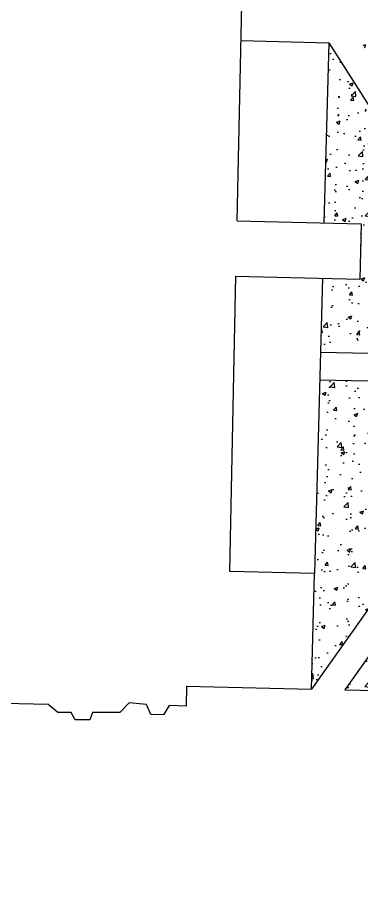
# Model space of a CAD drawing. Header units: millimetres. Extents: x -103 to 473, y 183 to 365.
# Drawn here: x 187.84 to 200.31, y 205.32 to 236.87 of the extents above; entities that cross this region are included whole.
import ezdxf

# ---------------------------------------------------------------- set-up
doc = ezdxf.new("R2010")
doc.units = ezdxf.units.MM
doc.header["$LTSCALE"] = 0.1
doc.layers.add('CON BLOQUES', color=9, linetype='Continuous')
picture_1 = doc.add_image_def('image1.jpeg', size_in_pixel=(1647, 2086))

msp = doc.modelspace()

# ---------------------------------------------------------------- hatches: boundary and pattern name
at = {"layer": 'CON BLOQUES', "ltscale": 0.5}
h = msp.add_hatch(dxfattribs=at)
h.set_pattern_fill('AR-CONC', color=256, scale=0.0075)
h.set_pattern_definition([(50, (0, 13.101), (1.366385, -0.119543), [0.142875, -1.571625]), (355, (0, 13.101), (-0.2643257, 1.4329263), [0.1143, -1.2573044]), (100.45144, (0.1139, 13.091), (1.1020594, 1.313383), [0.121425, -1.335677]), (46.1842, (0, 13.482), (2.033093, -0.3153175), [0.214312, -2.357437]), (96.63556, (0.1694, 13.4557), (1.780531, 1.855696), [0.182138, -2.003517]), (351.18415, (0, 13.482), (1.780531, 1.855696), [0.17145, -1.885948]), (21, (0.1905, 13.3867), (1.137108, -0.766989), [0.142875, -1.571625]), (326, (0.1905, 13.3867), (0.463515, 1.38141), [0.1143, -1.2573]), (71.45144, (0.2853, 13.3228), (1.600623, 0.614421), [0.121425, -1.3356745]), (37.5, (0, 13.101), (0.0231645, 0.6341628), [0, -1.24206, 0, -1.27635, 0, -1.2620625]), (7.5, (0, 13.101), (0.5011475, 0.7513543), [0, -0.72771, 0, -1.213485, 0, -0.4810125]), (327.5, (-0.4248, 13.101), (1.0169295, -0.0429656), [0, -0.47625, 0, -1.4859, 0, -1.971675]), (317.5, (-0.6153, 13.101), (1.1109689, 0.1906987), [0, -0.619125, 0, -0.98679, 0, -1.400175])])
h.paths.add_polyline_path([(207.832, 225.692), (214.837, 235.561), (208.081, 235.729)])
h.paths.add_polyline_path([(215.765, 224.388), (216.042, 235.531), (208.245, 224.547)])
h.paths.add_polyline_path([(215.74, 223.388), (208.216, 223.547), (215.462, 212.182)])
h.paths.add_polyline_path([(207.751, 222.416), (207.501, 212.35), (214.259, 212.207)])
h.paths.add_polyline_path([(206.751, 222.441), (199.705, 212.515), (206.501, 212.371)])
h.paths.add_polyline_path([(206.338, 223.587), (198.794, 223.746), (198.603, 216.727), (198.499, 212.543)])
h.paths.add_polyline_path([(200.252, 227.392), (198.895, 227.425), (198.822, 224.746), (206.367, 224.586), (199.121, 235.951), (198.948, 229.424), (200.294, 229.391)])
h.paths.add_polyline_path([(206.832, 225.717), (207.082, 235.753), (200.326, 235.921)])

# ---------------------------------------------------------------- linework, layer by layer
for points in [[(195.802, 229.502), (196.136, 245.219)], [(195.941, 236.03), (199.121, 235.951)], [(199.121, 235.951), (198.948, 229.424)], [(199.121, 235.951), (206.367, 224.586)], [(195.802, 229.502), (200.294, 229.391)], [(200.294, 229.391), (200.252, 227.392)], [(198.499, 212.543), (198.603, 216.728), (195.532, 216.804), (195.759, 227.503)], [(195.759, 227.503), (200.252, 227.392)], [(198.895, 227.425), (198.603, 216.727)], [(198.823, 224.746), (206.367, 224.586)], [(198.797, 223.746), (206.338, 223.587)], [(206.338, 223.587), (198.499, 212.543)], [(206.751, 222.441), (199.705, 212.515)], [(193.973, 212.659), (193.958, 211.933)], [(193.973, 212.655), (198.499, 212.543)], [(199.705, 212.515), (206.501, 212.371)], [(185.799, 212.077), (188.949, 211.998)], [(193.958, 211.933), (193.346, 211.952), (193.137, 211.611), (192.672, 211.63), (192.524, 211.991), (191.892, 212.049), (191.557, 211.701), (190.557, 211.701), (190.466, 211.438), (189.939, 211.438), (189.79, 211.702), (189.312, 211.702), (188.949, 211.998)]]:
    msp.add_lwpolyline(points)

# ---------------------------------------------------------------- pictures from other files: only their frames are drawn
at = {"layer": 'defpoints'}
image = msp.add_image(picture_1, insert=(248.316, 341.382), size_in_units=(124.907, 158.2), rotation=180, dxfattribs=at)
image.dxf.flags = 7

doc.saveas('drawing.dxf')
